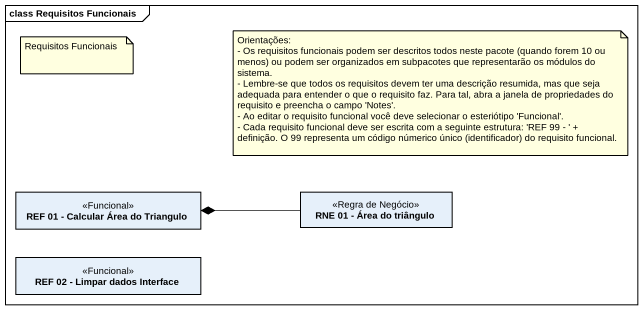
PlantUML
@startuml
mainframe class Requisitos Funcionais
hide circle
hide empty members
class "REF 01 - Calcular Área do Triangulo" as REF_01_Calcular_Área_do <<Funcional>>
class "RNE 01 - Área do triângulo" as RNE_01_Área_do_triângulo <<Regra de Negócio>>
class "REF 02 - Limpar dados Interface" as REF_02_Limpar_dados <<Funcional>>
RNE_01_Área_do_triângulo -left-* REF_01_Calcular_Área_do
note as N1
  Orientações:
  - Os requisitos funcionais podem ser descritos todos neste pacote (quando forem 10 ou menos) ou podem ser organizados em subpacotes que representarão os módulos do sistema.
  - Lembre-se que todos os requisitos devem ter uma descrição resumida, mas que seja adequada para entender o que o requisito faz. Para tal, abra a janela de propriedades do requisito e preencha o campo 'Notes'.
  - Ao editar o requisito funcional você deve selecionar o esteriótipo 'Funcional'.
  - Cada requisito funcional deve ser escrita com a seguinte estrutura: 'REF 99 - ' + definição. O 99 representa um código númerico único (identificador) do requisito funcional.
end note
note as N2
  Requisitos Funcionais
end note
@enduml
